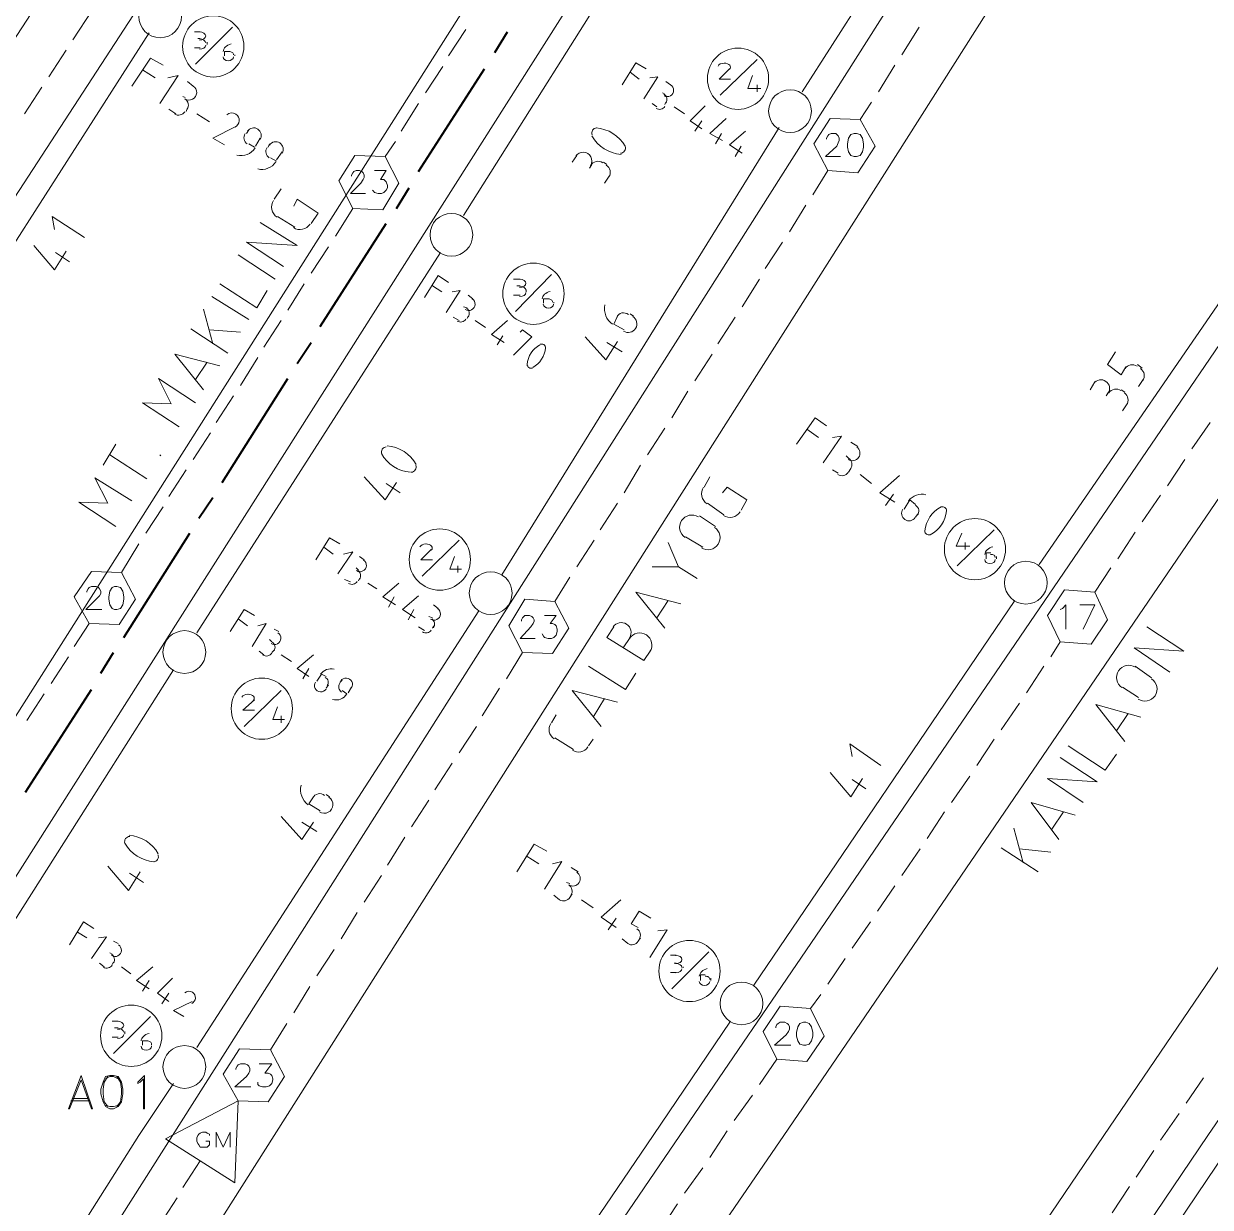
# Model space of a CAD drawing. Header units: millimetres. Extents: x 0.6 to 28.7, y 3.6 to 37.8.
# Drawn here: x 14.457 to 18.738, y 16.507 to 20.777 of the extents above; entities that cross this region are included whole.
import ezdxf

# ---------------------------------------------------------------- set-up
doc = ezdxf.new("R2010")
doc.units = ezdxf.units.MM
for name, color, linetype, true_color in [('PDF_Actives-LineExtender', 94, 'Continuous', 0x009500), ('PDF_Cable-565', 23, 'Continuous', 0xdd8a6e), ('PDF_Cable-840', 151, 'Continuous', 0x7fbfff), ('PDF_STHC01', 8, 'Continuous', 0x808080), ('PDF_STLINE01', 8, 'Continuous', 0x808080), ('PDF_STPNUM01', 8, 'Continuous', 0x808080), ('PDF_STSYM01', 8, 'Continuous', 0x808080), ('PDF_STTEXT01', 8, 'Continuous', 0x808080)]:
    doc.layers.add(name, color=color, linetype=linetype, true_color=true_color)
for name, color, linetype in [('PDF_Passives-TapOffs', 7, 'Continuous'), ('PDF_RDFIN01', 4, 'Continuous'), ('PDF_RDTEXT01', 5, 'Continuous')]:
    doc.layers.add(name, color=color, linetype=linetype)

msp = doc.modelspace()

# ---------------------------------------------------------------- linework, layer by layer
at = {"layer": 'PDF_Actives-LineExtender', "lineweight": 9}
for points in [[(14.6637, 16.9826), (14.6178, 16.8616), (14.622, 16.8616), (14.6637, 16.9659), (14.7012, 16.8616), (14.7054, 16.8616)], [(14.7679, 16.9826), (14.7512, 16.9784), (14.7429, 16.9575), (14.7346, 16.9325), (14.7346, 16.9158), (14.7429, 16.8866), (14.7512, 16.87), (14.7679, 16.8616), (14.7804, 16.8616), (14.7971, 16.87), (14.8096, 16.8866), (14.8138, 16.9158), (14.8138, 16.9325), (14.8096, 16.9575), (14.7971, 16.9784), (14.7804, 16.9826)], [(14.893, 16.8616), (14.8889, 16.8616), (14.8889, 16.97), (14.8763, 16.9575), (14.868, 16.9534), (14.868, 16.9575), (14.8763, 16.9659), (14.893, 16.9826)], [(15.2183, 16.5948), (15.2308, 16.8908), (14.9681, 16.7532)]]:
    msp.add_lwpolyline(points, close=True, dxfattribs=at)
for points in [[(14.7596, 16.9784), (14.7471, 16.9575), (14.7429, 16.9325), (14.7429, 16.9158), (14.7471, 16.8866), (14.7596, 16.87)], [(14.7971, 16.97), (14.7804, 16.9784), (14.7679, 16.9784), (14.7512, 16.97)], [(14.7929, 16.87), (14.8055, 16.8866), (14.8096, 16.9158), (14.8096, 16.9325), (14.8055, 16.9575), (14.7929, 16.9784)], [(14.6262, 16.8908), (14.697, 16.8908)], [(14.6345, 16.8992), (14.6887, 16.8992)], [(14.7512, 16.8741), (14.7679, 16.87), (14.7804, 16.87), (14.7971, 16.8741)], [(15.2308, 16.8908), (15.2308, 16.8908)], [(14.9681, 16.7532), (14.9681, 16.7532)], [(15.1265, 16.7657), (15.1265, 16.7699), (15.1182, 16.7741), (15.114, 16.7782), (15.1015, 16.7782), (15.0932, 16.7741), (15.089, 16.7699), (15.0848, 16.7657), (15.0807, 16.7574), (15.0807, 16.7449), (15.0848, 16.7365), (15.089, 16.7324), (15.0932, 16.724), (15.1015, 16.724), (15.114, 16.724), (15.1182, 16.724), (15.1265, 16.7324), (15.1265, 16.7365), (15.1265, 16.7449), (15.114, 16.7449)], [(15.1516, 16.724), (15.1516, 16.7782), (15.1766, 16.724), (15.2016, 16.7782), (15.2016, 16.724)]]:
    msp.add_lwpolyline(points, dxfattribs=at)
at = {"layer": 'PDF_Cable-565', "lineweight": 13}
for points in [[(14.6345, 20.7187), (14.7054, 20.8271)], [(17.6243, 20.6645), (17.6868, 20.7646)], [(15.9897, 20.6603), (16.0522, 20.7562)], [(14.5469, 20.5853), (14.6095, 20.6812)], [(15.9063, 20.5269), (15.9688, 20.6228)], [(17.5409, 20.5311), (17.5992, 20.627)], [(14.4594, 20.4519), (14.5219, 20.5478)], [(15.8187, 20.3893), (15.8813, 20.4894)], [(17.4741, 20.431), (17.5158, 20.4935)], [(15.7603, 20.2976), (15.7979, 20.3518)], [(17.3032, 20.16), (17.3574, 20.2475)], [(17.2198, 20.0265), (17.2782, 20.1224)], [(15.581, 20.0098), (15.6436, 20.1099)], [(15.4935, 19.8764), (15.556, 19.9723)], [(17.1322, 19.8931), (17.1948, 19.989)], [(15.4101, 19.743), (15.4685, 19.8389)], [(17.0488, 19.7555), (17.1114, 19.8556)], [(15.3225, 19.6095), (15.3851, 19.7055)], [(16.9613, 19.6221), (17.0238, 19.718)], [(15.2391, 19.4719), (15.3017, 19.572)], [(16.8779, 19.4886), (16.9404, 19.5845)], [(16.7945, 19.3552), (16.8528, 19.4511)], [(15.1516, 19.3385), (15.2141, 19.4344)], [(16.7069, 19.2218), (16.7694, 19.3177)], [(18.7376, 19.3385), (18.6709, 19.2426)], [(15.0682, 19.2051), (15.1307, 19.301)], [(16.6235, 19.0841), (16.6819, 19.1842)], [(18.6459, 19.2051), (18.5833, 19.1092)], [(14.9806, 19.0716), (15.0431, 19.1675)], [(18.5583, 19.0758), (18.4916, 18.9799)], [(14.8972, 18.9382), (14.9597, 19.0341)], [(16.5359, 18.9507), (16.5985, 19.0466)], [(18.4666, 18.9424), (18.404, 18.8465)], [(14.8096, 18.7964), (14.8722, 18.9007)], [(16.4525, 18.8173), (16.5151, 18.9132)], [(18.379, 18.8131), (18.3206, 18.7255)], [(16.3733, 18.6922), (16.4275, 18.7797)], [(14.6387, 18.5296), (14.6929, 18.613)], [(18.1955, 18.5462), (18.1622, 18.492)], [(16.1982, 18.4128), (16.2566, 18.5087)], [(14.5553, 18.3961), (14.6178, 18.492)], [(18.1371, 18.4587), (18.0746, 18.3628)], [(16.1106, 18.2794), (16.1732, 18.3794)], [(14.4677, 18.2627), (14.5302, 18.3586)], [(18.0496, 18.3252), (17.9829, 18.2293)], [(16.0272, 18.1459), (16.0898, 18.2418)], [(17.9578, 18.196), (17.8953, 18.1001)], [(15.9396, 18.0125), (16.0022, 18.1084)], [(17.8703, 18.0625), (17.8036, 17.9666)], [(15.8563, 17.8791), (15.9188, 17.975)], [(17.7785, 17.9333), (17.716, 17.8374)], [(15.7687, 17.7415), (15.8312, 17.8415)], [(17.691, 17.7998), (17.6243, 17.7039)], [(15.6853, 17.608), (15.7478, 17.7039)], [(17.5992, 17.6664), (17.5367, 17.5747)], [(15.6019, 17.4746), (15.6603, 17.5705)], [(17.5117, 17.5371), (17.445, 17.4412)], [(15.5143, 17.3412), (15.5769, 17.4371)], [(17.4199, 17.4037), (17.3574, 17.312)], [(15.4309, 17.2077), (15.4893, 17.3036)], [(17.3324, 17.2744), (17.2948, 17.2244)], [(15.3475, 17.0743), (15.4059, 17.1702)], [(17.1739, 17.0409), (17.1114, 16.9492)], [(18.7126, 16.9742), (18.65, 16.8825)], [(17.0864, 16.9117), (17.0196, 16.8199)], [(18.625, 16.8449), (18.5583, 16.749)], [(16.9946, 16.7824), (16.9321, 16.6865)], [(18.5333, 16.7115), (18.4707, 16.6156)], [(15.0306, 16.5781), (15.0932, 16.674)], [(16.9071, 16.649), (16.8403, 16.5572)], [(18.4457, 16.5822), (18.3832, 16.4863)], [(14.9472, 16.4446), (15.0098, 16.5406)], [(16.8153, 16.5197), (16.7528, 16.4238)]]:
    msp.add_lwpolyline(points, dxfattribs=at)
at = {"layer": 'PDF_Cable-840', "lineweight": 40}
for points in [[(16.1565, 20.6729), (16.2023, 20.7479)], [(15.8813, 20.2434), (16.119, 20.6145)], [(15.802, 20.1099), (15.8479, 20.185)], [(15.5268, 19.6846), (15.7645, 20.0557)], [(15.4434, 19.5512), (15.4935, 19.6262)], [(15.1724, 19.1217), (15.4101, 19.497)], [(15.089, 18.9924), (15.139, 19.0675)], [(14.818, 18.5629), (15.0556, 18.9382)], [(14.7346, 18.4337), (14.7804, 18.5087)], [(14.4635, 18.0042), (14.7012, 18.3753)]]:
    msp.add_lwpolyline(points, dxfattribs=at)
at = {"layer": 'PDF_Passives-TapOffs', "lineweight": 9}
for points in [[(17.4741, 20.431), (17.3657, 20.4352), (17.3074, 20.3434), (17.3574, 20.2475), (17.4658, 20.2392), (17.5284, 20.3351)], [(17.4533, 20.381), (17.4408, 20.3768), (17.4324, 20.3643), (17.4283, 20.3434), (17.4283, 20.3309), (17.4324, 20.3142), (17.4408, 20.3017), (17.4533, 20.2976), (17.4616, 20.2976), (17.4741, 20.3017), (17.4825, 20.3142), (17.4867, 20.3309), (17.4867, 20.3434), (17.4825, 20.3643), (17.4741, 20.3768), (17.4616, 20.381)], [(15.7603, 20.2976), (15.6519, 20.3017), (15.5936, 20.21), (15.6436, 20.1099), (15.752, 20.1058), (15.8104, 20.2017)], [(14.8096, 18.7964), (14.7012, 18.8006), (14.6387, 18.7089), (14.6929, 18.613), (14.8013, 18.6088), (14.8597, 18.7005)], [(14.7846, 18.7464), (14.7763, 18.7422), (14.7679, 18.7297), (14.7638, 18.7089), (14.7638, 18.7005), (14.7679, 18.6797), (14.7763, 18.6672), (14.7846, 18.663), (14.7929, 18.663), (14.8055, 18.6672), (14.8138, 18.6797), (14.818, 18.7005), (14.818, 18.7089), (14.8138, 18.7297), (14.8055, 18.7422), (14.7929, 18.7464)], [(18.3206, 18.7255), (18.2122, 18.7339), (18.1497, 18.6421), (18.1955, 18.5462), (18.3081, 18.5379), (18.3665, 18.6255)], [(16.3733, 18.6922), (16.2649, 18.7005), (16.2065, 18.6046), (16.2566, 18.5087), (16.365, 18.5045), (16.4233, 18.5963)], [(17.2948, 17.2244), (17.1864, 17.2327), (17.1239, 17.141), (17.1739, 17.0409), (17.2823, 17.0326), (17.3449, 17.1243)], [(17.2698, 17.1744), (17.2573, 17.1702), (17.249, 17.1577), (17.2448, 17.1368), (17.2448, 17.1243), (17.249, 17.1076), (17.2573, 17.0951), (17.2698, 17.091), (17.2782, 17.091), (17.2907, 17.0951), (17.299, 17.1076), (17.3032, 17.1243), (17.3032, 17.1368), (17.299, 17.1577), (17.2907, 17.1702), (17.2782, 17.1744)], [(15.3475, 17.0743), (15.2349, 17.0785), (15.1766, 16.9867), (15.2308, 16.8908), (15.3392, 16.8866), (15.3976, 16.9784)]]:
    msp.add_lwpolyline(points, close=True, dxfattribs=at)
for points in [[(17.3657, 20.4352), (17.3657, 20.4352)], [(17.3532, 20.3601), (17.3532, 20.3643), (17.3574, 20.3726), (17.3616, 20.3768), (17.3699, 20.381), (17.3866, 20.381), (17.3908, 20.3768), (17.3949, 20.3726), (17.3991, 20.3643), (17.3991, 20.3559), (17.3949, 20.3476), (17.3908, 20.3351), (17.3491, 20.2976), (17.4033, 20.2976)], [(17.3074, 20.3434), (17.3074, 20.3434)], [(17.5284, 20.3351), (17.5284, 20.3351)], [(15.6519, 20.3017), (15.6519, 20.3017)], [(15.5936, 20.21), (15.5936, 20.21)], [(15.6394, 20.2267), (15.6394, 20.2309), (15.6436, 20.2392), (15.6478, 20.2434), (15.6561, 20.2475), (15.6686, 20.2475), (15.677, 20.2434), (15.6811, 20.2392), (15.6853, 20.2309), (15.6853, 20.2225), (15.6811, 20.2142), (15.6728, 20.2017), (15.6353, 20.1641), (15.6895, 20.1641)], [(15.7228, 20.2475), (15.7645, 20.2475), (15.7437, 20.2142), (15.7562, 20.2142), (15.7603, 20.21), (15.7645, 20.2058), (15.7687, 20.1933), (15.7687, 20.185), (15.7645, 20.1766), (15.7562, 20.1683), (15.7478, 20.1641), (15.7353, 20.1641), (15.7228, 20.1683), (15.7186, 20.1725), (15.7145, 20.1766)], [(17.3574, 20.2475), (17.3574, 20.2475)], [(17.4658, 20.2392), (17.4658, 20.2392)], [(15.8104, 20.2017), (15.8104, 20.2017)], [(15.6436, 20.1099), (15.6436, 20.1099)], [(15.752, 20.1058), (15.752, 20.1058)], [(14.7012, 18.8006), (14.7012, 18.8006)], [(14.6387, 18.7089), (14.6387, 18.7089)], [(14.6845, 18.7255), (14.6845, 18.7297), (14.6887, 18.7381), (14.6929, 18.7422), (14.7012, 18.7464), (14.7179, 18.7464), (14.7262, 18.7422), (14.7304, 18.7381), (14.7346, 18.7297), (14.7346, 18.7214), (14.7304, 18.713), (14.7221, 18.7047), (14.6804, 18.663), (14.7387, 18.663)], [(18.2122, 18.7339), (18.2122, 18.7339)], [(14.8597, 18.7005), (14.8597, 18.7005)], [(16.2649, 18.7005), (16.2649, 18.7005)], [(18.1955, 18.663), (18.2039, 18.6672), (18.2164, 18.6797), (18.2164, 18.5921)], [(18.2789, 18.5921), (18.3206, 18.6797), (18.2664, 18.6797)], [(16.2524, 18.6213), (16.2524, 18.6255), (16.2566, 18.6338), (16.2607, 18.638), (16.2649, 18.6421), (16.2816, 18.6421), (16.2899, 18.638), (16.2941, 18.6338), (16.2983, 18.6255), (16.2983, 18.6213), (16.2941, 18.613), (16.2857, 18.6004), (16.2482, 18.5587), (16.3024, 18.5587)], [(16.3358, 18.6421), (16.3775, 18.6421), (16.3566, 18.613), (16.365, 18.613), (16.3733, 18.6088), (16.3775, 18.6046), (16.3817, 18.5921), (16.3817, 18.5838), (16.3775, 18.5713), (16.3691, 18.5629), (16.3608, 18.5587), (16.3483, 18.5587), (16.3358, 18.5629), (16.3316, 18.5671), (16.3274, 18.5754)], [(18.1497, 18.6421), (18.1497, 18.6421)], [(18.3665, 18.6255), (18.3665, 18.6255)], [(14.6929, 18.613), (14.6929, 18.613)], [(14.8013, 18.6088), (14.8013, 18.6088)], [(16.2065, 18.6046), (16.2065, 18.6046)], [(16.4233, 18.5963), (16.4233, 18.5963)], [(18.1955, 18.5462), (18.1955, 18.5462)], [(18.3081, 18.5379), (18.3081, 18.5379)], [(16.2566, 18.5087), (16.2566, 18.5087)], [(16.365, 18.5045), (16.365, 18.5045)], [(17.1864, 17.2327), (17.1864, 17.2327)], [(17.1697, 17.1535), (17.1697, 17.1577), (17.1739, 17.166), (17.1781, 17.1702), (17.1864, 17.1744), (17.2031, 17.1744), (17.2114, 17.1702), (17.2156, 17.166), (17.2198, 17.1577), (17.2198, 17.1493), (17.2156, 17.141), (17.2073, 17.1285), (17.1656, 17.091), (17.224, 17.091)], [(17.1239, 17.141), (17.1239, 17.141)], [(17.3449, 17.1243), (17.3449, 17.1243)], [(15.2349, 17.0785), (15.2349, 17.0785)], [(17.1739, 17.0409), (17.1739, 17.0409)], [(15.2224, 17.0034), (15.2224, 17.0076), (15.2266, 17.0159), (15.2308, 17.0201), (15.2391, 17.0243), (15.2558, 17.0243), (15.2641, 17.0201), (15.2683, 17.0159), (15.2725, 17.0076), (15.2725, 16.9992), (15.2683, 16.9909), (15.26, 16.9784), (15.2183, 16.9409), (15.2766, 16.9409)], [(15.3058, 17.0243), (15.3517, 17.0243), (15.3267, 16.9909), (15.3392, 16.9909), (15.3475, 16.9867), (15.3517, 16.9826), (15.3559, 16.97), (15.3559, 16.9659), (15.3517, 16.9534), (15.3434, 16.945), (15.3309, 16.9409), (15.3183, 16.9409), (15.3058, 16.945), (15.3017, 16.9492), (15.3017, 16.9575)], [(17.2823, 17.0326), (17.2823, 17.0326)], [(15.1766, 16.9867), (15.1766, 16.9867)], [(15.3976, 16.9784), (15.3976, 16.9784)], [(15.2308, 16.8908), (15.2308, 16.8908)], [(15.3392, 16.8866), (15.3392, 16.8866)]]:
    msp.add_lwpolyline(points, dxfattribs=at)
at = {"layer": 'PDF_RDFIN01', "lineweight": 0}
for points in [[(13.2793, 15.8901), (13.8339, 16.7657), (18.9461, 24.8177), (20.0803, 26.6065)], [(14.0924, 15.348), (14.9931, 16.7657), (18.4249, 22.174)], [(14.3468, 15.1687), (15.36, 16.7657), (18.5875, 21.8529)], [(11.8949, 16.8366), (15.089, 21.7445)], [(12.1493, 16.6573), (12.2202, 16.7657), (15.3767, 21.6152)], [(13.0291, 16.0735), (13.4669, 16.7657), (16.2357, 21.1315)], [(19.755, 21.0648), (18.9461, 19.8764), (16.8237, 16.7657), (15.2975, 14.5265)], [(20.0094, 20.8939), (18.9461, 19.326), (17.1989, 16.7657), (15.5102, 14.3014)], [(20.7892, 20.3601), (18.9461, 17.6372), (18.354, 16.7657), (16.2274, 13.63)], [(21.0435, 20.1892), (18.9461, 17.0826), (18.7293, 16.7657), (16.4192, 13.3465)]]:
    msp.add_lwpolyline(points, dxfattribs=at)
at = {"layer": 'PDF_RDTEXT01', "lineweight": 13}
for points in [[(15.36, 20.1433), (15.3851, 20.1808)], [(15.4309, 20.1183), (15.4434, 20.1433), (15.5185, 20.0932), (15.4935, 20.0557)], [(15.4351, 20.0432), (15.3726, 20.0807)], [(15.3934, 19.9014), (15.26, 19.989), (15.4434, 19.9765), (15.31, 20.0599)], [(15.3642, 19.8556), (15.2308, 19.9431)], [(15.1641, 19.8389), (15.2975, 19.7513), (15.335, 19.8139)], [(15.2683, 19.7096), (15.1349, 19.793)], [(15.1057, 19.7471), (15.139, 19.6221)], [(15.1932, 19.5887), (15.0598, 19.6763)], [(15.1265, 19.6721), (15.2391, 19.6638)], [(15.1057, 19.4553), (15.0014, 19.5845), (15.1641, 19.5428)], [(15.1182, 19.5553), (15.0765, 19.4928)], [(15.0181, 19.3218), (14.8847, 19.4094), (14.9889, 19.4052), (14.9431, 19.497), (15.0765, 19.4094)], [(14.7429, 19.1842), (14.7888, 19.2593)], [(14.9014, 19.1342), (14.7679, 19.2218)], [(14.9514, 19.2176), (14.9472, 19.2218)], [(14.7888, 18.9632), (14.6553, 19.0508), (14.7596, 19.0466), (14.7137, 19.1384), (14.8472, 19.055)], [(16.9112, 19.105), (16.9321, 19.1425)], [(16.9779, 19.0841), (16.9946, 19.105), (17.0655, 19.0591), (17.0447, 19.0216)], [(16.9821, 19.0049), (16.9237, 19.0466)], [(16.8945, 19.0008), (16.9529, 18.9632)], [(16.9071, 18.8882), (16.8445, 18.9257)], [(16.7236, 18.8173), (16.8195, 18.8173), (16.782, 18.9048)], [(16.8195, 18.8173), (16.8862, 18.7756)], [(16.7694, 18.5963), (16.6652, 18.7255), (16.8278, 18.6838)], [(16.782, 18.6964), (16.7403, 18.6338)], [(16.586, 18.6004), (16.561, 18.5629), (16.6944, 18.4795), (16.7194, 18.517)], [(18.5917, 18.4378), (18.4624, 18.5254), (18.6417, 18.5129), (18.5083, 18.6004)], [(16.6444, 18.5629), (16.6193, 18.5254)], [(16.4942, 18.4587), (16.6277, 18.3753), (16.6652, 18.4337)], [(18.4666, 18.4587), (18.5249, 18.417)], [(16.5401, 18.2418), (16.4359, 18.3711), (16.5985, 18.3294)], [(18.4791, 18.3461), (18.4207, 18.3836)], [(16.5526, 18.3419), (16.5109, 18.2752)], [(16.3608, 18.2544), (16.3775, 18.2835)], [(18.429, 18.1876), (18.3248, 18.3211), (18.4874, 18.2752)], [(18.4415, 18.2877), (18.3998, 18.2252)], [(16.44, 18.1584), (16.3733, 18.2001)], [(16.5109, 18.196), (16.4942, 18.171)], [(18.2247, 18.171), (18.3582, 18.0834), (18.3998, 18.1418)], [(18.2789, 17.9666), (18.1497, 18.0542), (18.329, 18.0417), (18.1955, 18.1293)], [(18.1914, 17.8332), (18.0913, 17.9666), (18.2497, 17.9208)], [(18.208, 17.9333), (18.1663, 17.8707)], [(18.0287, 17.8749), (18.0621, 17.7498)], [(18.1163, 17.7164), (17.9829, 17.804)], [(18.0496, 17.7998), (18.1622, 17.7873)]]:
    msp.add_lwpolyline(points, dxfattribs=at)
for centre, radius, start, end in [((15.3949, 20.1154), 0.0438, 147.1667, 237.1667), ((15.4533, 20.0779), 0.0438, 237.1667, 327.1667), ((16.9462, 19.0812), 0.0438, 147.193, 237.193), ((17.0046, 19.0395), 0.0438, 237.193, 327.193), ((16.867, 18.9603), 0.0438, 57.193, 237.193), ((16.9253, 18.9228), 0.0438, 237.193, 57.193), ((16.6126, 18.5808), 0.0354, 327.193, 147.193), ((16.6793, 18.535), 0.0438, 327.193, 147.193), ((18.4432, 18.4182), 0.0438, 56.5079, 236.5079), ((18.5016, 18.3765), 0.0438, 236.5079, 56.5079), ((16.3916, 18.2305), 0.0396, 147.1929, 237.193), ((16.4583, 18.1888), 0.0396, 237.1929, 327.193)]:
    msp.add_arc(centre, radius, start, end, dxfattribs=at)
at = {"layer": 'PDF_STHC01', "lineweight": 0}
for points in [[(15.0765, 20.6312), (15.2099, 20.7646)], [(15.0723, 20.7479), (15.0932, 20.7479)], [(15.0932, 20.7229), (15.0848, 20.7229)], [(15.0932, 20.6895), (15.0723, 20.6895)], [(15.1182, 20.7104), (15.1182, 20.702)], [(15.1974, 20.677), (15.1807, 20.677), (15.1807, 20.6603)], [(15.2183, 20.6603), (15.2183, 20.6645)], [(16.9696, 20.5186), (17.103, 20.6478)], [(17.003, 20.6145), (16.9654, 20.5769), (17.0071, 20.5769)], [(17.0864, 20.5895), (17.0697, 20.5436), (17.1155, 20.5436)], [(17.103, 20.5561), (17.103, 20.5311)], [(16.2315, 19.7388), (16.3608, 19.8722)], [(16.2232, 19.8556), (16.2482, 19.8556)], [(16.2482, 19.8305), (16.2357, 19.8305)], [(16.2482, 19.7972), (16.2232, 19.7972)], [(16.2691, 19.818), (16.2691, 19.8097)], [(16.3525, 19.7847), (16.3316, 19.7847), (16.3316, 19.768)], [(16.3691, 19.768), (16.3691, 19.7722)], [(17.8411, 18.9382), (17.8202, 18.8923), (17.8703, 18.8923)], [(17.8244, 18.8214), (17.9578, 18.9507)], [(15.9271, 18.8798), (15.8896, 18.8423), (15.9313, 18.8423)], [(15.8938, 18.7839), (16.0272, 18.9132)], [(17.8536, 18.9048), (17.8536, 18.8798)], [(16.0105, 18.8548), (15.9939, 18.8089), (16.0356, 18.8089)], [(17.9453, 18.8673), (17.9287, 18.8673), (17.9287, 18.8465)], [(17.9662, 18.8465), (17.9662, 18.8548)], [(16.023, 18.8214), (16.023, 18.7964)], [(15.2516, 18.2418), (15.3851, 18.3711)], [(15.2892, 18.3377), (15.2475, 18.3002), (15.2892, 18.3002)], [(15.3726, 18.3127), (15.3559, 18.2669), (15.3976, 18.2669)], [(15.3851, 18.2794), (15.3851, 18.2544)], [(16.7945, 17.2953), (16.9279, 17.4287)], [(16.7903, 17.4162), (16.8111, 17.4162)], [(16.8111, 17.387), (16.8028, 17.387)], [(16.8111, 17.3537), (16.7903, 17.3537)], [(16.8362, 17.3745), (16.8362, 17.3703)], [(16.9154, 17.3453), (16.8987, 17.3453), (16.8987, 17.3245)], [(16.9362, 17.3245), (16.9362, 17.3328)], [(14.7763, 17.1785), (14.7971, 17.1785)], [(14.7804, 17.0618), (14.9139, 17.1952)], [(14.7971, 17.1535), (14.7846, 17.1535)], [(14.8221, 17.141), (14.8221, 17.1327)], [(14.7971, 17.1202), (14.7763, 17.1202)], [(14.9014, 17.1076), (14.8847, 17.1076), (14.8847, 17.091)], [(14.918, 17.091), (14.918, 17.0951)]]:
    msp.add_lwpolyline(points, dxfattribs=at)
for centre in [(15.1406, 20.695), (17.0338, 20.5783), (16.2957, 19.8026), (17.8886, 18.8811), (15.9579, 18.8435), (15.3157, 18.3056), (16.8586, 17.359), (14.8445, 17.1255)]:
    msp.add_circle(centre, 0.1105, dxfattribs=at)
for points in [[(15.1135, 20.7325), (15.1135, 20.7406), (15.1032, 20.7471), (15.0905, 20.7471)], [(15.0905, 20.718), (15.1032, 20.718), (15.1135, 20.7245), (15.1135, 20.7325)], [(15.1135, 20.7075), (15.1135, 20.7156), (15.1032, 20.7221), (15.0905, 20.7221)], [(15.0905, 20.6846), (15.1032, 20.6846), (15.1135, 20.6911), (15.1135, 20.6992)], [(15.205, 20.7036), (15.1885, 20.6994), (15.1772, 20.6886), (15.1761, 20.6761)], [(15.2093, 20.6732), (15.206, 20.6755), (15.2015, 20.6766), (15.197, 20.6762)], [(15.176, 20.6575), (15.176, 20.6494), (15.1844, 20.6429), (15.1948, 20.6429)], [(15.1948, 20.6429), (15.2051, 20.6429), (15.2135, 20.6494), (15.2135, 20.6575)], [(15.2134, 20.6644), (15.214, 20.6676), (15.2125, 20.6709), (15.2093, 20.6732)], [(16.9839, 20.6345), (16.9736, 20.6346), (16.9644, 20.6303), (16.9616, 20.6239)], [(17.0037, 20.6271), (16.9997, 20.6317), (16.992, 20.6346), (16.9836, 20.6345)], [(17.0032, 20.6122), (17.0076, 20.6167), (17.0078, 20.6224), (17.0037, 20.6271)], [(16.2686, 19.8402), (16.2686, 19.8482), (16.2583, 19.8548), (16.2456, 19.8548)], [(16.2456, 19.8256), (16.2583, 19.8256), (16.2686, 19.8321), (16.2686, 19.8402)], [(16.2686, 19.8151), (16.2686, 19.8232), (16.2583, 19.8297), (16.2456, 19.8297)], [(16.2456, 19.7922), (16.2583, 19.7922), (16.2686, 19.7987), (16.2686, 19.8068)], [(16.3559, 19.8112), (16.3395, 19.807), (16.3281, 19.7962), (16.327, 19.7837)], [(16.3602, 19.7808), (16.357, 19.7831), (16.3524, 19.7842), (16.3479, 19.7838)], [(16.3643, 19.772), (16.365, 19.7753), (16.3634, 19.7785), (16.3602, 19.7808)], [(16.3311, 19.7651), (16.3311, 19.757), (16.3395, 19.7505), (16.3499, 19.7505)], [(16.3499, 19.7505), (16.3602, 19.7505), (16.3686, 19.757), (16.3686, 19.7651)], [(15.9081, 18.8998), (15.8977, 18.8999), (15.8886, 18.8955), (15.8858, 18.8892)], [(15.9279, 18.8923), (15.9238, 18.897), (15.9161, 18.8999), (15.9077, 18.8998)], [(15.9273, 18.8775), (15.9317, 18.882), (15.932, 18.8877), (15.9279, 18.8923)], [(17.953, 18.8896), (17.9366, 18.8854), (17.9252, 18.8746), (17.9241, 18.8622)], [(17.9241, 18.8435), (17.9241, 18.8355), (17.9325, 18.8289), (17.9428, 18.8289)], [(17.9428, 18.8289), (17.9532, 18.8289), (17.9616, 18.8355), (17.9616, 18.8435)], [(17.9573, 18.8592), (17.9541, 18.8616), (17.9495, 18.8626), (17.945, 18.8622)], [(17.9614, 18.8505), (17.9621, 18.8537), (17.9605, 18.8569), (17.9573, 18.8592)], [(15.2659, 18.3577), (15.2555, 18.3578), (15.2464, 18.3534), (15.2436, 18.3471)], [(15.2857, 18.3502), (15.2816, 18.3549), (15.2739, 18.3578), (15.2656, 18.3577)], [(15.2851, 18.3354), (15.2896, 18.3399), (15.2898, 18.3456), (15.2857, 18.3502)], [(16.8315, 17.4007), (16.8315, 17.4088), (16.8212, 17.4153), (16.8086, 17.4153)], [(16.8086, 17.3861), (16.8212, 17.3861), (16.8315, 17.3927), (16.8315, 17.4007)], [(16.8315, 17.3715), (16.8315, 17.3796), (16.8212, 17.3861), (16.8086, 17.3861)], [(16.8086, 17.3528), (16.8212, 17.3528), (16.8315, 17.3593), (16.8315, 17.3674)], [(16.923, 17.3676), (16.9066, 17.3634), (16.8952, 17.3526), (16.8941, 17.3401)], [(16.9273, 17.3372), (16.9241, 17.3395), (16.9195, 17.3406), (16.915, 17.3402)], [(16.9315, 17.3284), (16.9321, 17.3316), (16.9305, 17.3349), (16.9273, 17.3372)], [(16.8941, 17.3215), (16.8941, 17.3134), (16.9025, 17.3069), (16.9128, 17.3069)], [(16.9128, 17.3069), (16.9232, 17.3069), (16.9316, 17.3134), (16.9316, 17.3215)], [(14.8174, 17.163), (14.8174, 17.1711), (14.8071, 17.1776), (14.7945, 17.1776)], [(14.7945, 17.1484), (14.8071, 17.1484), (14.8174, 17.155), (14.8174, 17.163)], [(14.8174, 17.138), (14.8174, 17.1461), (14.8071, 17.1526), (14.7945, 17.1526)], [(14.7945, 17.1151), (14.8071, 17.1151), (14.8174, 17.1216), (14.8174, 17.1297)], [(14.9089, 17.1341), (14.8925, 17.1298), (14.8811, 17.119), (14.88, 17.1066)], [(14.88, 17.088), (14.88, 17.0799), (14.8884, 17.0734), (14.8987, 17.0734)], [(14.8987, 17.0734), (14.9091, 17.0734), (14.9175, 17.0799), (14.9175, 17.088)], [(14.9132, 17.1037), (14.91, 17.106), (14.9054, 17.1071), (14.9009, 17.1066)], [(14.9173, 17.0949), (14.918, 17.0981), (14.9164, 17.1014), (14.9132, 17.1037)]]:
    msp.add_open_spline(points, degree=3, dxfattribs=at)
at = {"layer": 'PDF_STLINE01', "lineweight": 0}
for points in [[(18.2497, 22.0697), (17.2657, 20.5311)], [(16.6819, 21.0982), (16.0439, 20.0849)], [(14.9097, 20.7437), (14.0174, 19.351)], [(17.1823, 20.4018), (16.1815, 18.7881)], [(18.9294, 20.0015), (18.1205, 18.8256)], [(15.9605, 19.9515), (15.0807, 18.5796)], [(18.0329, 18.6964), (17.0905, 17.3078)], [(16.0981, 18.6588), (15.0807, 17.0826)], [(14.9973, 18.4462), (14.1425, 17.0993)], [(19.3547, 17.533), (18.9461, 16.9283), (18.8335, 16.7657), (18.3582, 16.061)], [(15.9396, 15.6065), (16.7277, 16.7657), (17.0071, 17.1785)], [(14.9973, 16.9534), (14.8722, 16.7657), (13.7463, 14.9852)]]:
    msp.add_lwpolyline(points, dxfattribs=at)
at = {"layer": 'PDF_STPNUM01', "lineweight": 0}
for points in [[(14.8472, 20.5519), (14.9139, 20.652), (14.9597, 20.627)], [(16.6152, 20.5561), (16.6652, 20.6353), (16.7027, 20.6145)], [(14.8847, 20.6103), (14.9306, 20.5811)], [(16.6444, 20.602), (16.6777, 20.5769)], [(14.9472, 20.4894), (15.0139, 20.5895), (14.9764, 20.5811)], [(16.6944, 20.5061), (16.7444, 20.5853), (16.7152, 20.5811)], [(15.039, 20.5102), (15.0306, 20.5144)], [(16.7694, 20.5227), (16.7611, 20.5269)], [(15.0056, 20.4519), (14.9806, 20.4685)], [(15.0473, 20.4727), (15.0431, 20.4602)], [(16.7403, 20.4769), (16.7236, 20.4894)], [(16.7736, 20.4935), (16.7694, 20.4852)], [(16.8028, 20.4769), (16.8403, 20.4519)], [(16.9154, 20.481), (16.8612, 20.4268), (16.9029, 20.3976)], [(15.0807, 20.4519), (15.1265, 20.4227)], [(16.9029, 20.4268), (16.8779, 20.3893)], [(16.9904, 20.4352), (16.9321, 20.381), (16.9779, 20.3559)], [(15.2224, 20.406), (15.139, 20.3643), (15.1807, 20.3393)], [(15.2683, 20.3935), (15.26, 20.381)], [(16.9738, 20.381), (16.9529, 20.3434)], [(17.0613, 20.3893), (17.003, 20.3393), (17.0488, 20.3101)], [(15.2683, 20.3434), (15.2892, 20.3309)], [(15.2933, 20.3351), (15.31, 20.3643)], [(15.3434, 20.3434), (15.3392, 20.3309)], [(17.0447, 20.3351), (17.0238, 20.2976)], [(15.3475, 20.2934), (15.3684, 20.2809)], [(15.3684, 20.2851), (15.3892, 20.3142)], [(15.9021, 19.7888), (15.9522, 19.8681), (15.9897, 19.8431)], [(15.9313, 19.8305), (15.9647, 19.8097)], [(15.9813, 19.7346), (16.0314, 19.8139), (16.0022, 19.8097)], [(16.0606, 19.7972), (16.0773, 19.7847)], [(16.0564, 19.7513), (16.0439, 19.7555)], [(16.0272, 19.7055), (16.0064, 19.718)], [(16.0606, 19.7221), (16.0564, 19.7138)], [(16.0856, 19.7055), (16.1231, 19.6804)], [(16.2023, 19.7055), (16.144, 19.6554), (16.1898, 19.6262)], [(16.1857, 19.6512), (16.1648, 19.6179)], [(16.2232, 19.5804), (16.2899, 19.6471), (16.2566, 19.6721), (16.2482, 19.6638)], [(17.2448, 19.2593), (17.3115, 19.3552), (17.3532, 19.326)], [(17.2823, 19.3135), (17.324, 19.2843)], [(17.3407, 19.1926), (17.4074, 19.2885), (17.3741, 19.2843)], [(17.4408, 19.2676), (17.4658, 19.2509)], [(17.3949, 19.155), (17.3741, 19.1675)], [(17.4408, 19.1717), (17.4324, 19.1592)], [(17.4741, 19.1509), (17.5158, 19.1175)], [(17.6159, 19.1467), (17.545, 19.0841), (17.5992, 19.0508)], [(17.5951, 19.08), (17.5659, 19.0383)], [(17.6743, 19.0424), (17.6534, 19.0591), (17.6326, 19.0258)], [(17.6743, 18.9966), (17.6826, 19.0091)], [(15.5102, 18.8423), (15.5602, 18.9215), (15.5977, 18.9007)], [(15.5393, 18.8882), (15.5727, 18.8631)], [(15.5894, 18.7923), (15.6436, 18.8715), (15.6102, 18.8631)], [(15.6686, 18.8548), (15.6853, 18.8423)], [(15.6644, 18.8048), (15.6561, 18.8131)], [(15.6353, 18.7631), (15.6144, 18.7714)], [(15.6686, 18.7756), (15.6644, 18.7672)], [(15.6978, 18.7589), (15.7312, 18.7381)], [(15.8104, 18.7589), (15.752, 18.7089), (15.7979, 18.6797)], [(15.7937, 18.7089), (15.7729, 18.6713)], [(15.8813, 18.713), (15.8229, 18.663), (15.8688, 18.6338)], [(15.9355, 18.6797), (15.9522, 18.6672)], [(15.2016, 18.5838), (15.2516, 18.663), (15.2892, 18.6421)], [(15.2308, 18.6296), (15.2641, 18.6046)], [(15.8646, 18.663), (15.8437, 18.6255)], [(15.9313, 18.6338), (15.9188, 18.638)], [(15.2808, 18.5296), (15.3309, 18.613), (15.3017, 18.6046)], [(15.36, 18.5921), (15.3767, 18.5838)], [(15.9021, 18.5879), (15.8813, 18.6004)], [(15.9355, 18.6046), (15.9313, 18.5963)], [(15.3517, 18.5462), (15.3434, 18.5546)], [(15.3225, 18.5004), (15.3058, 18.5129)], [(15.36, 18.517), (15.3517, 18.5087)], [(15.3851, 18.5004), (15.4226, 18.4754)], [(15.5018, 18.5004), (15.4434, 18.4503), (15.4851, 18.4211)], [(15.4851, 18.4503), (15.4643, 18.4128)], [(15.5477, 18.4211), (15.531, 18.4295), (15.5143, 18.4045)], [(15.6061, 18.4086), (15.5977, 18.4003)], [(15.5477, 18.3794), (15.556, 18.392)], [(15.6269, 18.3628), (15.6394, 18.3836)], [(16.2357, 17.7164), (16.2983, 17.8165), (16.3441, 17.7915)], [(16.2691, 17.7748), (16.3149, 17.7456)], [(16.3358, 17.6539), (16.3983, 17.754), (16.365, 17.7456)], [(16.4317, 17.7331), (16.4567, 17.7164)], [(16.4275, 17.6747), (16.415, 17.6789)], [(16.4692, 17.6164), (16.5109, 17.5872)], [(16.611, 17.6164), (16.5401, 17.5538), (16.5943, 17.5163)], [(16.6735, 17.5163), (16.6485, 17.5288), (16.6777, 17.5747), (16.7194, 17.5496)], [(14.622, 17.4537), (14.672, 17.5371), (14.7095, 17.5121)], [(16.5943, 17.5496), (16.5651, 17.508)], [(14.6512, 17.4996), (14.6845, 17.4788)], [(14.7012, 17.4037), (14.7554, 17.4829), (14.7262, 17.4788)], [(14.7804, 17.4663), (14.7971, 17.4579)], [(16.7152, 17.4079), (16.7778, 17.508), (16.7444, 17.5038)], [(14.7763, 17.4204), (14.7679, 17.4246)], [(14.7471, 17.3745), (14.7304, 17.387)], [(14.7804, 17.3912), (14.7763, 17.3829)], [(14.8096, 17.3745), (14.843, 17.3495)], [(14.9222, 17.3745), (14.8638, 17.3245), (14.9097, 17.2953)], [(14.9097, 17.3245), (14.8847, 17.2869)], [(14.9931, 17.3328), (14.9389, 17.2786), (14.9806, 17.2494)], [(14.9806, 17.2786), (14.9556, 17.2411)], [(15.064, 17.2494), (14.9973, 17.2161), (15.0348, 17.1952)]]:
    msp.add_lwpolyline(points, dxfattribs=at)
for points in [[(15.0473, 20.5686), (15.0682, 20.5519, -1), (15.0382, 20.5055, -0.414213), (15.0465, 20.4676)], [(16.7736, 20.5686), (16.7903, 20.5561, -1.000001), (16.7672, 20.5171)], [(15.2187, 20.4036, 0.59055), (15.2223, 20.4507, 0.338564), (15.1894, 20.4485)], [(16.3193, 19.6186, 0.251965), (16.273, 19.5473, 0.50396), (16.2924, 19.5346)], [(16.2929, 19.5363, 0.251965), (16.3394, 19.6075, 0.50396), (16.3197, 19.6203)], [(17.4398, 19.1702, 0.414213), (17.4324, 19.2092), (17.4241, 19.2176)], [(15.6061, 18.3711), (15.6227, 18.3586, -0.320098), (15.571, 18.3383)], [(16.431, 17.6321, 0.414213), (16.4228, 17.6698, 1), (16.4521, 17.7154)], [(16.4359, 17.6372), (16.4275, 17.6247, -0.414213), (16.39, 17.6164), (16.3691, 17.633)], [(16.6152, 17.4746), (16.636, 17.4579, 0.414213), (16.6735, 17.4663), (16.6819, 17.4788)], [(15.0629, 17.2424, 0.590551), (15.0655, 17.2823, 0.338563), (15.0377, 17.2802)]]:
    msp.add_lwpolyline(points, format="xyb", dxfattribs=at)
msp.add_lwpolyline([(17.727, 18.9332, 0.251965), (17.7864, 19.0193, 0.50396), (17.7667, 19.0333, 0.251965), (17.7078, 18.9467, 0.50396)], format="xyb", close=True, dxfattribs=at)
for centre, radius, start, end in [((16.7544, 20.5032), 0.0229, 327.8903, 57.8904), ((16.7502, 20.4907), 0.0229, 237.8903, 327.8904), ((15.0155, 20.474), 0.0271, 236.9868, 326.9868), ((15.2782, 20.3656), 0.0271, 146.9868, 236.9868), ((15.2865, 20.3739), 0.0271, 326.9868, 146.9868), ((15.3658, 20.3239), 0.0271, 326.9868, 146.9868), ((15.2407, 20.3614), 0.0605, 255.9877, 326.9868), ((15.3574, 20.3155), 0.0271, 146.9868, 236.9868), ((15.3157, 20.3114), 0.0605, 255.9877, 326.9868), ((16.0621, 19.7651), 0.0229, 236.9868, 56.9869), ((16.0413, 19.7317), 0.0229, 326.9868, 56.9869), ((16.033, 19.7234), 0.0229, 236.9868, 326.9869), ((17.4466, 19.2272), 0.0271, 235.7886, 55.7886), ((17.4091, 19.173), 0.0271, 235.7886, 325.7886), ((17.6968, 19.0187), 0.0605, 75.6025, 142.2346), ((17.6509, 19.0103), 0.0271, 145.7886, 325.7886), ((17.6634, 19.0187), 0.0229, 318.0214, 63.5558), ((15.6702, 18.8227), 0.0229, 236.9868, 56.9869), ((15.6493, 18.7852), 0.0229, 326.9868, 56.9869), ((15.641, 18.7768), 0.0229, 236.9868, 326.9869), ((15.937, 18.6475), 0.0229, 236.9868, 56.9869), ((15.9162, 18.61), 0.0229, 326.9868, 56.9869), ((15.3616, 18.56), 0.0229, 236.9868, 56.9869), ((15.9079, 18.6017), 0.0229, 236.9868, 326.9869), ((15.3407, 18.5266), 0.0229, 326.9868, 56.9869), ((15.3324, 18.5183), 0.0229, 236.9868, 326.9869), ((15.5659, 18.4015), 0.048, 76.8007, 143.4328), ((15.5367, 18.4015), 0.0188, 319.2192, 64.7544), ((15.6201, 18.3932), 0.0229, 326.9868, 146.9869), ((15.5284, 18.389), 0.0229, 146.9868, 326.9869), ((15.616, 18.3848), 0.0229, 146.9868, 236.9869), ((16.6543, 17.4883), 0.0271, 327.2355, 57.2354), ((14.7861, 17.4341), 0.0229, 237.5405, 57.5406), ((14.7569, 17.3924), 0.0229, 237.5405, 327.5406), ((14.7611, 17.4007), 0.0229, 327.5405, 57.5406)]:
    msp.add_arc(centre, radius, start, end, dxfattribs=at)
at = {"layer": 'PDF_STSYM01', "lineweight": 0}
for centre in [(14.9488, 20.8034), (17.2214, 20.4615), (15.9996, 20.0153), (18.0721, 18.7601), (16.1414, 18.7226), (15.0363, 18.5099), (17.0463, 17.2423), (15.0363, 17.0129)]:
    msp.add_circle(centre, 0.0771, dxfattribs=at)
at = {"layer": 'PDF_STTEXT01', "lineweight": 0}
for points in [[(16.6098, 20.3093, 0.50396), (16.6268, 20.3344, 0.251965), (16.5215, 20.4007)], [(16.5458, 20.2753, 0.414214), (16.5014, 20.2655, 1.000001), (16.4485, 20.2988)], [(14.839, 17.8448, 0.50396), (14.8218, 17.8199, 0.251965), (14.927, 17.7534)]]:
    msp.add_lwpolyline(points, format="xyb", dxfattribs=at)
for points in [[(16.4359, 20.2767), (16.4525, 20.3017)], [(16.5067, 20.2684), (16.4984, 20.2559)], [(16.5484, 20.2767), (16.561, 20.2684)], [(16.5693, 20.2267), (16.5526, 20.2017)], [(14.6762, 20.0057), (14.5594, 20.0807), (14.5678, 20.0349)], [(14.4927, 19.9765), (14.5678, 19.8889), (14.6095, 19.9556)], [(14.5719, 19.9515), (14.622, 19.9181)], [(16.5985, 19.7221), (16.586, 19.6929), (16.6235, 19.6721)], [(16.6569, 19.7221), (16.6444, 19.7305)], [(16.4817, 19.6471), (16.5568, 19.5637), (16.5985, 19.6304)], [(16.561, 19.6262), (16.6152, 19.5929)], [(18.4332, 19.5387), (18.4165, 19.5095), (18.3665, 19.547), (18.3957, 19.5929)], [(18.4916, 19.5345), (18.4749, 19.547)], [(18.3039, 19.4553), (18.3206, 19.4845)], [(18.4791, 19.4678), (18.4958, 19.4928)], [(18.3707, 19.4469), (18.3623, 19.4344)], [(18.4165, 19.4553), (18.429, 19.4469)], [(18.4374, 19.4052), (18.4207, 19.3802)], [(15.6853, 19.1425), (15.7603, 19.0591), (15.802, 19.1217)], [(15.7645, 19.1175), (15.8146, 19.0841)], [(17.5492, 18.1001), (17.4366, 18.1793), (17.445, 18.1334)], [(17.3657, 18.075), (17.4408, 17.9875), (17.4825, 18.0542)], [(17.445, 18.05), (17.495, 18.0167)], [(15.5018, 17.9875), (15.4851, 17.9625), (15.5268, 17.9374)], [(15.5602, 17.9875), (15.5477, 17.9958)], [(15.3851, 17.9166), (15.4601, 17.8332), (15.5018, 17.8957)], [(15.4601, 17.8957), (15.5143, 17.8624)], [(14.7596, 17.7373), (14.8346, 17.6497), (14.8763, 17.7164)], [(14.8388, 17.7123), (14.8889, 17.6789)]]:
    msp.add_lwpolyline(points, dxfattribs=at)
for centre, radius, start, end in [((16.525, 20.3823), 0.0188, 94.3129, 201.2979), ((16.6209, 20.4365), 0.1314, 209.5211, 266.0897), ((16.5417, 20.2405), 0.0313, 327.8054, 57.8055), ((16.6209, 19.7484), 0.0688, 167.9792, 234.6112), ((16.6209, 19.7067), 0.0271, 50.3979, 155.9327), ((16.6376, 19.6942), 0.0313, 238.1653, 58.1653), ((18.4557, 19.5149), 0.0313, 55.538, 145.538), ((18.4682, 19.5066), 0.0313, 325.538, 55.538), ((18.3431, 19.4607), 0.0313, 325.538, 145.538), ((18.3973, 19.4273), 0.0313, 55.538, 145.538), ((18.4099, 19.419), 0.0313, 325.538, 55.538), ((15.862, 19.2897), 0.1313, 208.9674, 265.5359), ((15.7661, 19.2313), 0.0188, 93.7591, 200.7442), ((15.7577, 19.1229), 0.1313, 28.9674, 85.5359), ((15.8536, 19.1771), 0.0188, 273.7591, 20.7442), ((15.5242, 18.0137), 0.0688, 166.9219, 233.554), ((15.5242, 17.972), 0.0271, 49.3407, 154.8754), ((15.5409, 17.9595), 0.0313, 237.108, 57.1081), ((14.8278, 17.7176), 0.1314, 29.4038, 85.9723), ((14.9237, 17.7718), 0.0188, 274.1955, 21.1806)]:
    msp.add_arc(centre, radius, start, end, dxfattribs=at)

doc.saveas('drawing.dxf')
